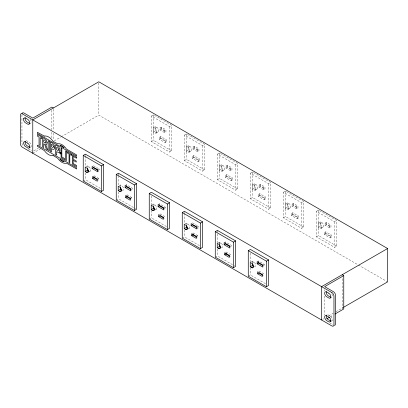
<?xml version="1.0" encoding="UTF-8"?>
<svg xmlns="http://www.w3.org/2000/svg" width="408" height="408" viewBox="0 0 408 408"><rect width="100%" height="100%" fill="white"/><g stroke="black" fill="none" stroke-linecap="round" stroke-linejoin="round"><path stroke-width="0.31" stroke-dasharray="2.04 1.53" d="M33.869 150.827L38.23 148.308M32.778 153.245L40.479 148.798M54.233 140.857L60.833 137.047M61.384 136.726L98.792 115.133L357.836 264.69M151.394 116.056L153.541 114.816L171.712 125.307L171.712 150.853L169.565 152.092L151.394 141.601L151.394 116.056L169.565 126.546L171.712 125.307M85.751 166.841L87.363 165.913L88.781 166.729A2.662 1.535 60 0 1 90.647 169.697A2.662 1.535 60 0 1 89.27 171.284M153.377 127.801L155.519 126.562L156.942 127.378A2.662 1.535 60 0 1 158.824 130.636A2.662 1.535 60 0 1 156.942 131.723L154.795 132.962L153.377 132.146L153.377 127.801L154.795 128.617A2.662 1.535 60 0 1 156.677 131.876A2.662 1.535 60 0 1 154.795 132.962M87.71 167.351L88.781 166.729M154.795 128.617L156.942 127.378M159.997 127.903L161.313 127.143L165.939 129.81L165.939 131.866L164.618 132.631L159.997 129.963L159.997 127.903L164.618 130.57L165.939 129.81M153.377 132.146L155.519 130.907L156.942 131.723M159.997 129.963L161.313 129.198L165.939 131.866M89.041 171.824L90.112 171.207M156.126 133.095L158.273 131.855M98.267 169.509L99.149 168.999L99.149 171.059L98.267 171.564M83.237 180.953L85.384 179.714L101.352 188.935M151.394 141.601L153.541 140.362L171.712 150.853M159.451 137.307L160.772 136.547L166.479 139.842L166.479 141.902L165.158 142.662L159.451 139.368L159.451 137.307L165.158 140.607L166.479 139.842M159.451 139.368L160.772 138.603L166.479 141.902M97.721 178.913L98.603 178.403L98.603 180.464L97.721 180.968M184.401 135.109L186.548 133.87L204.719 144.366L204.719 169.912L202.572 171.151L184.401 160.655L184.401 135.109L202.572 145.6L204.719 144.366M119.294 185.589L120.37 184.967L121.788 185.788A2.662 1.535 60 0 1 123.655 188.751A2.662 1.535 60 0 1 122.278 190.337M186.385 146.855L188.527 145.615L189.95 146.436A2.662 1.535 60 0 1 191.826 149.695A2.662 1.535 60 0 1 189.95 150.781L187.802 152.021L186.385 151.2L186.385 146.855L187.802 147.676A2.662 1.535 60 0 1 189.684 150.934A2.662 1.535 60 0 1 187.802 152.021M187.802 147.676L189.95 146.436M125.123 185.523L126.444 184.758L132.156 188.057L132.156 190.113M192.999 146.962L194.32 146.197L198.941 148.864L198.941 150.924L197.625 151.684L192.999 149.017L192.999 146.962L197.625 149.629L198.941 148.864M186.385 151.2L188.527 149.96L189.95 150.781M192.999 149.017L194.32 148.257L198.941 150.924M189.134 152.153L191.276 150.914M116.244 200.007L118.386 198.767L135.461 208.626M184.401 160.655L186.548 159.421L204.719 169.912M192.459 156.366L193.78 155.601L199.486 158.901L199.486 160.956L198.166 161.721L192.459 158.421L192.459 156.366L198.166 159.661L199.486 158.901M192.459 158.421L193.78 157.661L199.486 160.956M130.728 197.967L131.611 197.462L131.611 199.517M217.408 154.168L219.555 152.929L237.726 163.419L237.726 188.965L235.579 190.204L217.408 179.714L217.408 154.168L235.579 164.659L237.726 163.419M151.766 204.954L153.377 204.026L154.795 204.841A2.662 1.535 60 0 1 156.611 207.504A2.662 1.535 60 0 1 155.734 209.442M219.392 165.913L221.534 164.674L222.952 165.49A2.662 1.535 60 0 1 224.834 168.749A2.662 1.535 60 0 1 222.952 169.835L220.81 171.074L219.392 170.258L219.392 165.913L220.81 166.729A2.662 1.535 60 0 1 222.691 169.988A2.662 1.535 60 0 1 220.81 171.074M153.724 205.464L154.795 204.841M220.81 166.729L222.952 165.49M158.131 204.576L159.451 203.816L165.158 207.111L165.158 209.171M226.006 166.015L227.327 165.255L231.948 167.923L231.948 169.983L230.627 170.743L226.006 168.076L226.006 166.015L230.627 168.683L231.948 167.923M219.392 170.258L221.534 169.019L222.952 169.835M226.006 168.076L227.327 167.311L231.948 169.983M155.055 209.941L156.126 209.319M222.141 171.207L224.283 169.968M164.281 207.621L165.158 207.111M149.251 219.065L151.394 217.826L166.816 226.726M217.408 179.714L219.555 178.475L237.726 188.965M225.466 175.42L226.782 174.66L232.494 177.954L232.494 180.015L231.173 180.775L225.466 177.48L225.466 175.42L231.173 178.719L232.494 177.954M225.466 177.48L226.782 176.715L232.494 180.015M250.415 173.221L252.562 171.982L270.733 182.478L270.733 208.024L268.586 209.263L250.415 198.767L250.415 173.221L268.586 183.712L270.733 182.478M184.773 224.007L186.385 223.079L187.802 223.9A2.662 1.535 60 0 1 189.669 226.863A2.662 1.535 60 0 1 188.287 228.449M252.394 184.967L254.541 183.727L255.959 184.549A2.662 1.535 60 0 1 257.841 187.808A2.662 1.535 60 0 1 255.959 188.894L253.817 190.133L252.394 189.312L252.394 184.967L253.817 185.788A2.662 1.535 60 0 1 255.699 189.047A2.662 1.535 60 0 1 253.817 190.133M186.731 224.517L187.802 223.9M253.817 185.788L255.959 184.549M259.014 185.074L260.335 184.309L264.955 186.976L264.955 189.037L263.634 189.796L259.014 187.129L259.014 185.074L263.634 187.741L264.955 186.976M252.394 189.312L254.541 188.073L255.959 188.894M259.014 187.129L260.335 186.369L264.955 189.037M188.057 228.995L189.134 228.378M255.148 190.266L257.29 189.026M197.288 226.675L198.166 226.17L198.166 228.225L197.288 228.735M182.259 238.119L184.401 236.885L200.369 246.101M250.415 198.767L252.562 197.533L270.733 208.024M258.473 194.478L259.789 193.713L265.501 197.013L265.501 199.068L264.18 199.833L258.473 196.534L258.473 194.478L264.18 197.773L265.501 197.013M258.473 196.534L259.789 195.774L265.501 199.068M196.743 236.079L197.625 235.574L197.625 237.629L196.743 238.139M283.422 192.28L285.569 191.041L303.741 201.532L303.741 227.078L301.594 228.317L283.422 217.826L283.422 192.28L301.594 202.771L303.741 201.532M218.316 242.755L219.392 242.138L220.81 242.954A2.662 1.535 60 0 1 222.676 245.922A2.662 1.535 60 0 1 221.294 247.508M285.401 204.026L287.548 202.786L288.966 203.602A2.662 1.535 60 0 1 290.848 206.861A2.662 1.535 60 0 1 288.966 207.947L286.824 209.187L285.401 208.371L285.401 204.026L286.824 204.841A2.662 1.535 60 0 1 288.706 208.1A2.662 1.535 60 0 1 286.824 209.187M219.198 243.887L220.81 242.954M286.824 204.841L288.966 203.602M224.145 242.689L225.466 241.929L231.173 245.223L231.173 247.284M292.021 204.127L293.342 203.368L297.962 206.035L297.962 208.095L296.642 208.855L292.021 206.188L292.021 204.127L296.642 206.795L297.962 206.035M285.401 208.371L287.548 207.131L288.966 207.947M292.021 206.188L293.342 205.423L297.962 208.095M288.15 209.319L290.297 208.08M215.266 257.178L217.408 255.938L234.478 265.792M283.422 217.826L285.569 216.587L303.741 227.078M291.475 213.532L292.796 212.772L298.508 216.067L298.508 218.127L297.187 218.887L291.475 215.592L291.475 213.532L297.187 216.832L298.508 216.067M291.475 215.592L292.796 214.827L298.508 218.127M316.43 211.334L318.577 210.1L336.748 220.59L336.748 246.136L334.601 247.376L316.43 236.885L316.43 211.334L334.601 221.825L336.748 220.59M251.323 261.814L252.394 261.191L253.817 262.012A2.662 1.535 60 0 1 255.678 264.976A2.662 1.535 60 0 1 254.301 266.562M318.408 223.079L320.555 221.84L321.973 222.661A2.662 1.535 60 0 1 323.855 225.92A2.662 1.535 60 0 1 321.973 227.006L319.831 228.245L318.408 227.424L318.408 223.079L319.831 223.9A2.662 1.535 60 0 1 321.708 227.159A2.662 1.535 60 0 1 319.831 228.245M252.205 262.941L253.817 262.012M319.831 223.9L321.973 222.661M257.152 261.747L258.473 260.982L264.18 264.282L264.18 266.337M325.028 223.186L326.349 222.421L330.97 225.094L330.97 227.149L329.649 227.914L325.028 225.242L325.028 223.186L329.649 225.854L330.97 225.094M318.408 227.424L320.555 226.185L321.973 227.006M325.028 225.242L326.349 224.482L330.97 227.149M321.157 228.378L323.304 227.139M263.303 264.787L264.18 264.282M248.268 276.231L250.415 274.997L265.832 283.897M316.43 236.885L318.577 235.645L336.748 246.136M324.482 232.591L325.803 231.826L331.515 235.125L331.515 237.181L330.194 237.946L324.482 234.646L324.482 232.591L330.194 235.885L331.515 235.125M324.482 234.646L325.803 233.886L331.515 237.181M322.672 319.357L323.789 318.714M328.736 315.858L333.137 313.319M335.891 311.727L343.041 307.601M330.133 316.837L332.857 315.267M358.387 265.006L387.049 281.556M343.245 308.672L342.215 308.076L342.215 277.246M93.437 165.704L99.149 168.999M192.459 222.87L198.166 226.17M197.13 227.628L198.166 228.225M93.983 175.736L98.603 178.403M126.99 194.789L131.611 197.462M159.997 213.848L164.618 216.515L164.618 218.576M192.999 232.907L197.625 235.574M226.006 251.96L230.627 254.628L230.627 256.688M259.014 271.019L263.634 273.686L263.634 275.742M28.392 148.925L32.232 151.139M329.613 322.835L332.903 324.732M334.601 221.825L334.601 247.376M330.194 235.885L330.194 237.946M329.649 225.854L329.649 227.914M326.349 222.421L326.349 224.482M325.803 231.826L325.803 233.886M324.681 289.782L324.681 291.042M324.681 296.075L324.681 314.95M320.555 221.84L320.555 226.185M318.577 210.1L318.577 235.645M301.594 202.771L301.594 228.317M297.187 216.832L297.187 218.887M296.642 206.795L296.642 208.855M293.342 203.368L293.342 205.423M292.796 212.772L292.796 214.827M287.548 202.786L287.548 207.131M285.569 191.041L285.569 216.587M268.586 183.712L268.586 209.263M264.18 197.773L264.18 199.833M263.634 187.741L263.634 189.796M260.335 184.309L260.335 186.369M259.789 193.713L259.789 195.774M258.473 260.982L258.473 262.012M254.541 183.727L254.541 188.073M252.562 171.982L252.562 197.533M252.394 261.191L252.394 262.436M250.415 253.21L250.415 261.931M250.415 267.531L250.415 274.997M235.579 164.659L235.579 190.204M231.173 178.719L231.173 180.775M230.627 168.683L230.627 170.743M227.327 165.255L227.327 167.311M226.782 174.66L226.782 176.715M225.466 241.929L225.466 243.469M221.534 164.674L221.534 169.019M219.555 152.929L219.555 178.475M219.392 242.138L219.392 243.999M217.408 230.393L217.408 242.877M217.408 249.099L217.408 255.938M202.572 145.6L202.572 171.151M198.166 159.661L198.166 161.721M197.625 149.629L197.625 151.684M194.32 146.197L194.32 148.257M193.78 155.601L193.78 157.661M188.527 145.615L188.527 149.96M186.548 133.87L186.548 159.421M186.385 223.079L186.385 224.324M184.401 211.334L184.401 212.588M184.401 213.216L184.401 223.819M184.401 230.041L184.401 236.885M169.565 126.546L169.565 152.092M165.158 140.607L165.158 142.662M164.618 130.57L164.618 132.631M161.313 127.143L161.313 129.198M160.772 136.547L160.772 138.603M159.451 203.816L159.451 204.841M155.519 126.562L155.519 130.907M153.541 114.816L153.541 140.362M153.377 204.026L153.377 205.265M151.394 196.044L151.394 204.765M151.394 210.365L151.394 217.826M126.444 184.758L126.444 185.788M120.37 184.967L120.37 186.211M118.386 173.221L118.386 175.103M118.386 175.731L118.386 185.706M118.386 191.928L118.386 198.767M98.792 83.043L98.792 115.133M87.363 165.913L87.363 167.153M85.384 154.168L85.384 155.423M85.384 156.05L85.384 166.653M85.384 172.87L85.384 179.714M53.407 109.242L53.407 130.636M53.407 133.156L53.407 140.077M51.862 110.237L51.862 129.744M51.862 132.258L51.862 137.924M21.945 114.872L21.945 142.82A2.917 1.683 60 0 0 23.475 146.008M331.811 293.831A2.917 1.683 60 0 1 331.383 297.335M326.502 291.261A2.917 1.683 60 0 1 326.828 290.96M331.383 321.152A2.917 1.683 60 0 0 332.347 319.03A2.917 1.683 60 0 0 330.353 316.113L328.287 314.925A2.917 1.683 60 0 0 327.257 314.645M30.631 147.135A2.917 1.683 60 0 0 31.074 144.799A2.917 1.683 60 0 0 29.172 142.229L27.107 141.035A2.917 1.683 60 0 0 26.076 140.76M25.322 117.377A2.917 1.683 60 0 1 26.076 116.938M30.202 119.325A2.917 1.683 60 0 1 30.631 123.318"/><path stroke-width="0.61" d="M83.237 155.407L85.384 154.168L103.556 164.659L103.556 190.204L101.408 191.444L83.237 180.953L83.237 155.407L101.408 165.898L103.556 164.659M85.216 171.493L87.363 170.258L88.781 171.074L86.639 172.314L85.216 171.493L85.216 167.147L86.639 167.969A2.662 1.535 60 0 1 88.516 171.227A2.662 1.535 60 0 1 86.639 172.314M92.116 168.524L97.828 171.819L97.828 169.764L92.116 166.464L92.116 168.524L93.437 167.759L98.109 170.457M92.662 178.556L97.282 181.223L97.282 179.168L92.662 176.496L92.662 178.556L93.983 177.796L97.063 179.571M116.244 174.461L118.386 173.221L136.563 183.712L136.563 209.263L134.416 210.497L116.244 200.007L116.244 174.461L134.416 184.951L136.563 183.712M118.223 190.551L120.37 189.312L121.788 190.133L119.641 191.372L118.223 190.551L118.223 186.206L119.641 187.027A2.662 1.535 60 0 1 121.523 190.286A2.662 1.535 60 0 1 119.641 191.372M125.123 187.578L130.835 190.878L130.835 188.817L125.123 185.523L125.123 187.578L126.444 186.818L131.116 189.516M125.669 197.61L130.29 200.282L130.29 198.222L125.669 195.554L125.669 197.61L126.99 196.85L130.58 198.925M149.251 193.519L151.394 192.28L169.565 202.771L169.565 228.317L167.423 229.556L149.251 219.065L149.251 193.519L167.423 204.01L169.565 202.771M151.23 209.605L153.377 208.371L154.795 209.187L152.648 210.426L151.23 209.605L151.23 205.265L152.648 206.081A2.662 1.535 60 0 1 154.53 209.34A2.662 1.535 60 0 1 152.648 210.426M158.131 206.637L163.843 209.931L163.843 207.876L158.131 204.576L158.131 206.637L159.451 205.872L164.123 208.57M158.676 216.668L163.297 219.336L163.297 217.28L158.676 214.608L158.676 216.668L159.997 215.909L163.588 217.979M182.259 212.573L184.401 211.334L202.572 221.825L202.572 247.376L200.43 248.615L182.259 238.119L182.259 212.573L200.43 223.064L202.572 221.825M184.238 228.664L186.385 227.424L187.802 228.245L185.655 229.485L184.238 228.664L184.238 224.318L185.655 225.139A2.662 1.535 60 0 1 187.537 228.398A2.662 1.535 60 0 1 185.655 229.485M191.138 225.69L196.845 228.99L196.845 226.93L191.138 223.635L191.138 225.69L192.459 224.93L196.61 227.327M191.684 235.727L196.304 238.394L196.304 236.334L191.684 233.667L191.684 235.727L192.999 234.962L196.595 237.038M215.266 231.632L217.408 230.393L235.579 240.883L235.579 266.429L233.437 267.668L215.266 257.178L215.266 231.632L233.437 242.123L235.579 240.883M217.245 247.722L219.392 246.483L220.81 247.299L218.662 248.538L217.245 247.722L217.245 243.377L218.662 244.193A2.662 1.535 60 0 1 220.544 247.452A2.662 1.535 60 0 1 218.662 248.538M224.145 244.749L229.852 248.044L229.852 245.988L224.145 242.689L224.145 244.749L225.466 243.984L230.138 246.682M224.691 254.781L229.311 257.448L229.311 255.393L224.691 252.725L224.691 254.781L226.006 254.021L229.602 256.091M248.268 250.685L250.415 249.446L268.586 259.942L268.586 285.488L266.439 286.727L248.268 276.231L248.268 250.685L266.439 261.176L268.586 259.942M250.252 266.776L251.67 267.597A2.662 1.535 60 0 0 253.552 266.511A2.662 1.535 60 0 0 251.67 263.252L250.252 262.431L250.252 266.776L252.394 265.537L253.343 266.082M257.152 263.803L262.859 267.102L262.859 265.042L257.152 261.747L257.152 263.803L258.473 263.043L263.145 265.741M251.67 267.597L253.817 266.358M257.693 273.839L262.319 276.507L262.319 274.446L257.693 271.779L257.693 273.839L259.014 273.074L262.609 275.15M343.592 307.28L387.6 281.872L387.6 248.523L321.586 286.635L321.586 319.984M335.039 314.007L343.76 308.968L343.76 275.619L324.681 286.635L333.448 291.7A2.917 1.683 60 0 1 335.514 295.27L335.514 323.855A2.917 1.683 60 0 1 334.478 325.324M326.864 318.73L329.588 317.154M387.6 248.523L98.792 81.784L32.778 119.896L32.778 153.245M53.407 107.982L51.862 107.09L32.778 118.111L24.011 113.047A2.917 1.683 60 0 0 22.017 113.664M342.215 274.727L343.76 275.619M266.439 261.176L266.439 286.727M258.473 262.012L258.473 263.043M252.394 263.675L252.394 265.537M233.437 242.123L233.437 267.668M226.006 252.991L226.006 254.021M219.392 244.621L219.392 246.483M200.43 223.064L200.43 248.615M192.999 233.932L192.999 234.962M186.385 225.563L186.385 227.424M167.423 204.01L167.423 229.556M159.451 204.841L159.451 205.872M153.377 206.504L153.377 208.371M134.416 184.951L134.416 210.497M126.99 195.82L126.99 196.85M126.444 185.788L126.444 186.818M120.37 186.828L120.37 189.312M101.408 165.898L101.408 191.444M93.983 176.766L93.983 177.796M87.363 168.392L87.363 170.258M326.298 291.715A2.917 1.683 60 0 0 328.287 295.866L330.353 297.06A2.917 1.683 60 0 0 330.888 297.284M326.502 315.083A2.917 1.683 60 0 0 328.287 319.688L330.353 320.877A2.917 1.683 60 0 0 330.888 321.106M25.322 141.199A2.917 1.683 60 0 0 27.107 145.799L29.172 146.992A2.917 1.683 60 0 0 30.202 147.268M25.112 117.83A2.917 1.683 60 0 0 27.107 121.982L29.172 123.17A2.917 1.683 60 0 0 30.202 123.446M47.139 142.759L46.767 144.289A2.249 1.295 60 0 1 46.007 144.595L45.66 144.514L47.593 149.761L46.242 148.981L44.829 144.753L43.697 143.601L43.697 147.512L42.565 146.86L42.565 137.496L46.242 139.873L47.139 142.759M54.652 147.354C55.085 149.629 52.765 149.935 51.5 148.486L51.5 152.021L50.368 151.368L50.368 142.004C52.627 142.897 54.886 144.682 54.652 147.354M59.859 150.363C60.292 152.633 57.972 152.939 56.707 151.49L56.707 155.025L55.58 154.372L55.58 145.008C57.834 145.906 60.098 147.691 59.859 150.363M45.977 142.208L45.543 143.06L43.697 142.106L43.697 139.73L45.4 140.75L45.977 142.208M53.489 146.707L53.009 147.619L51.5 146.895L51.5 144.238L53.106 145.376L53.489 146.707M58.696 149.716L58.217 150.629L56.707 149.904L56.707 147.242L58.313 148.385L58.696 149.716M23.567 118.723L23.496 119.299A2.917 1.683 60 0 0 25.561 122.874L27.622 124.063A2.917 1.683 60 0 0 29.687 122.874A2.917 1.683 60 0 0 27.622 119.299C26.612 118.743 24.291 116.744 23.567 118.723M330.868 320.581C330.842 323.151 327.726 321.55 326.742 320.581A2.917 1.683 60 0 1 324.676 317.006A2.917 1.683 60 0 1 326.742 315.817L328.802 317.006A2.917 1.683 60 0 1 330.868 320.581M44.37 136.104L37.424 132.314L37.424 133.503L76.617 156.131L76.617 154.943L66.504 149.104L64.964 147.12A10.21 5.896 60 0 0 57.783 143.846L53.096 141.362L51.551 139.378A10.21 5.896 60 0 0 44.37 136.104M53.096 155.417L51.551 155.616A10.21 5.896 60 0 1 44.37 150.603L37.424 146.37L37.424 145.177L76.617 167.805L76.617 168.999L66.504 163.159L64.964 163.358A10.21 5.896 60 0 1 57.783 158.345L53.096 155.417M64.127 161.787L62.036 161.068L59.925 159.36L64.127 161.787M60.466 145.36L59.925 145.304L64.127 147.732L62.036 146.033L60.466 145.36M331.903 292.592L22.46 113.939A2.917 1.683 60 0 0 20.4 115.133L20.4 143.718A2.917 1.683 60 0 0 22.46 147.288L331.903 325.941A2.917 1.683 60 0 0 333.963 324.753L333.963 296.167A2.917 1.683 60 0 0 331.903 292.592M328.802 293.189L326.742 291.995A2.917 1.683 60 0 0 324.676 293.189A2.917 1.683 60 0 0 326.742 296.759L328.802 297.952A2.917 1.683 60 0 0 330.868 296.759L330.261 294.724L328.802 293.189M41.835 137.073L37.393 134.507L37.393 136.094L39.051 137.052L39.051 144.83L40.178 145.483L40.178 137.7L41.835 138.659L41.835 137.073M49.297 141.382L48.164 140.729L48.164 150.093L49.297 150.746L49.297 141.382M61.827 148.706L61.088 148.277L61.088 157.641L64.581 159.661L64.581 158.554L61.827 156.963L61.827 148.706M66.326 151.302L65.586 150.873L65.586 160.242L66.326 160.665L66.326 151.302M71.645 154.372L67.213 151.812L67.213 152.918L69.054 153.979L69.054 162.241L69.793 162.67L69.793 154.408L71.645 155.474L71.645 154.372M76.459 157.151L72.415 154.816L72.415 164.184L76.587 166.591L76.587 165.485L73.154 163.506L73.154 160.319L76.25 162.104L76.25 161.002L73.154 159.217L73.154 156.351L76.459 158.258L76.459 157.151M60.807 152.827L59.777 152.23L59.777 153.418L60.807 154.015L60.807 152.827M27.622 143.121L25.561 141.933A2.917 1.683 60 0 0 23.496 143.121L24.526 145.778L27.622 147.885A2.917 1.683 60 0 0 29.687 146.696A2.917 1.683 60 0 0 27.622 143.121"/></g></svg>
